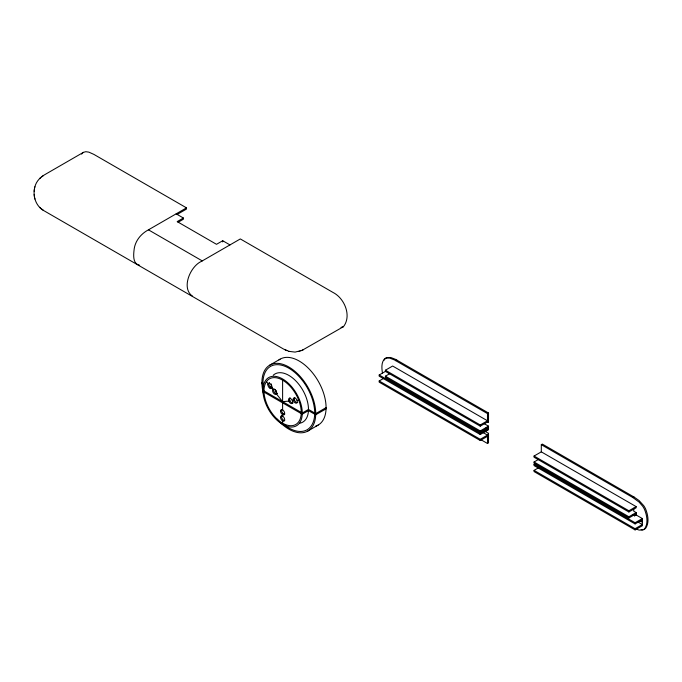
<?xml version="1.0" encoding="UTF-8"?>
<svg xmlns="http://www.w3.org/2000/svg" width="682" height="682" viewBox="0 0 682 682"><rect width="100%" height="100%" fill="white"/><g stroke="black" fill="none" stroke-linecap="round" stroke-linejoin="round"><path stroke-width="1.02" d="M302.279 413.011L302.237 414.468A27.809 16.053 60 0 1 282.612 424.366A27.809 16.053 60 0 1 262.988 391.818L262.954 390.309A27.809 16.053 60 0 1 282.612 378.953A27.809 16.053 60 0 1 302.279 413.011L302.279 414.204L262.954 391.502L262.954 390.309L302.279 413.011L308.486 409.43L315.732 413.607L326.081 407.631A38.056 21.969 60 0 0 308.656 368.493A38.056 21.969 60 0 0 278.938 359.934M262.988 384.35L261.914 383.736L261.914 382.534A38.056 21.969 60 0 1 288.827 367.001A38.056 21.969 60 0 1 315.732 413.607L315.672 415.611A38.056 21.969 60 0 1 280.174 422.499M34.91 186.808C32.327 195.922 35.856 206.637 44.577 211.079L283.652 349.107L289.356 351.469M34.211 191.454L34.407 189.264M34.816 187.158C35.967 181.787 39.94 177.49 44.577 174.78L83.392 152.367L85.804 151.702L88.839 152.129L93.869 154.388L186.501 207.865L186.501 209.059L177.064 214.506M488.517 433.326L487.485 435.125L487.485 443.488L488.517 442.891L488.517 433.326L484.97 431.28M384.196 360.105L385.168 358.723A13.435 7.758 60 0 1 387.146 357.513L390.743 357.496L395.458 359.32L488.517 413.011L488.517 422.576L487.485 421.979L487.485 413.607L394.426 359.925L389.712 358.101L386.106 358.11A13.435 7.758 60 0 0 384.137 359.32C381.102 363.233 381.801 368.715 382.466 373.301M81.61 154.123L82.13 153.416M39.684 178.539L40.545 177.695M41.551 176.877L42.207 176.425M42.702 176.075L43.358 175.615M82.727 152.836L83.392 152.367M302.552 350.088L343.421 326.704C351.912 316.005 344.555 298.17 332.944 292.416L240.32 238.939L201.505 261.342C190.338 266.193 180.807 288.333 192.563 296.193M139.614 265.221C132.18 263.968 133.561 253.84 134.277 248.342C135.641 240.303 141.327 233.559 148.446 229.834L186.501 207.865M178.07 222.289L183.39 219.22L183.39 218.027L177.184 221.607L216.509 244.318L222.724 240.729L229.962 244.915M269.799 365.117L280.149 359.141M269.22 383.105L268.179 383.71L266.483 381.588M269.458 387.743L271.231 386.72M277.463 393.369L276.432 393.966L282.612 401.655L288.793 401.11L289.833 400.505M294.496 400.095L292.382 400.786M283.652 414.085L282.612 414.682L282.612 416.122M283.652 420.3L282.612 420.896L282.612 423.172A26.342 15.209 60 0 0 301.205 413.795L301.239 412.414A26.342 15.209 60 0 0 282.612 380.147A26.342 15.209 60 0 0 263.985 390.905L264.028 392.329A26.342 15.209 60 0 0 282.612 423.172M302.245 414.187L308.486 410.624L315.732 414.801L315.732 413.607M395.773 360.667L396.813 360.07M385.407 370.215L392.644 366.029L487.485 420.777L480.239 424.963L385.407 370.215L385.407 371.409L480.239 426.156L487.485 421.979M484.084 423.599L488.517 426.156L488.517 429.745L480.239 434.528L379.192 376.191L379.192 374.989L385.535 371.332M315.698 414.784L326.081 408.833L326.081 407.631L326.022 409.635A38.056 21.969 60 0 1 315.553 426.207M487.485 427.955L480.239 432.132L385.407 377.385L385.407 376.183L389.933 373.574M487.485 436.318L480.239 440.495L379.192 382.159L379.192 380.965L383.719 378.357M307.855 431.033L318.204 425.057M487.485 413.607L488.517 413.011M385.407 376.183L480.239 430.939L488.517 426.156M379.192 374.989L480.239 433.326L487.485 429.149L485.703 428.125M379.192 380.965L480.239 439.302L487.485 435.125L483.044 432.558M541.303 451.851L534.057 456.036L534.057 457.23L628.889 511.977L636.136 507.8L636.136 506.607L541.303 451.851L541.303 444.681L542.335 444.084L634.038 497.033L639.025 500.511L643.706 505.635A13.435 7.758 60 0 1 645.683 509.13C648.002 515.012 649.443 522.693 645.683 528.252A13.435 7.758 60 0 1 643.706 529.462M636.136 513.776L628.889 517.953L534.057 463.206L534.057 462.012L538.584 459.395M642.342 519.752L635.095 523.929L534.057 465.593L534.057 464.399L535.864 463.351M632.973 514.936L634.584 515.865L636.136 514.97L642.342 518.55L642.342 525.728L635.095 529.905L534.057 471.569L534.057 470.375L538.584 467.758M541.303 444.681L633.007 497.63L634.038 497.033M534.057 456.036L628.889 510.784L636.136 506.607M534.057 462.012L628.889 516.76L636.136 512.583L636.136 514.97M534.057 464.399L635.095 522.736L642.342 518.55M534.057 470.375L635.095 528.712L642.342 524.526L637.909 521.969M343.421 326.704L341.017 327.369M289.006 351.366L295.101 352.1L301.998 350.343M301.282 350.676L303.285 349.747M298.912 351.469L300.071 351.136M297.045 400.368L298.75 400.215M642.913 529.641L641.106 529.641M635.641 528.874L639.068 530.067L642.674 530.059A13.435 7.758 60 0 0 644.643 528.848C648.412 523.29 646.962 515.609 644.643 509.727A13.435 7.758 60 0 0 642.674 506.232L639.068 502.063L633.007 497.63M284.982 349.747L286.986 350.676M176.152 213.841L183.39 218.027M148.446 229.834L202.264 260.908M636.136 512.583L633.723 511.185L633.723 508.32M639.827 520.69L642.487 522.224M481.066 439.779L487.485 443.488M263.448 389.252A36.589 21.125 60 0 1 263.005 385.117L262.954 383.139L261.914 382.534L261.973 384.605A38.056 21.969 60 0 0 263.346 393.352M41.551 208.982L43.358 210.244M39.684 207.319L40.545 208.155M271.768 388.169L272.843 389.507M34.611 197.882L34.91 199.05M34.211 194.396L34.407 196.595M635.095 522.736L635.095 523.929M635.095 528.712L635.095 529.905M634.584 514.671L634.584 515.865M628.889 510.784L628.889 511.977M628.889 516.76L628.889 517.953M487.485 426.753L487.485 430.342M480.239 424.963L480.239 426.156M480.239 430.939L480.239 432.132M480.239 433.326L480.239 434.528M480.239 439.302L480.239 440.495M282.612 380.147L282.612 409.899M222.724 240.729L222.724 241.922M299.748 423.258A27.809 16.053 60 0 0 308.443 410.888L308.486 409.43A27.809 16.053 60 0 0 295.144 380.224A27.809 16.053 60 0 0 273.226 375.245M284.684 420.581A2.924 1.688 60 0 1 282.186 418.757A2.924 1.688 60 0 1 281.854 415.679M284.684 414.358A2.924 1.688 60 0 1 282.186 412.542A2.924 1.688 60 0 1 281.854 409.464M272.476 387.87A2.924 1.688 60 0 1 269.543 386.183A2.924 1.688 60 0 1 269.543 382.807M277.139 393.676A2.924 1.688 60 0 1 274.411 392.312A2.924 1.688 60 0 1 273.883 388.911M297.753 402.465A2.924 1.688 60 0 1 294.82 400.777A2.924 1.688 60 0 1 294.82 397.393M293.09 402.883A2.924 1.688 60 0 1 290.157 401.195A2.924 1.688 60 0 1 290.157 397.811M283.874 414.392A26.342 15.209 60 0 1 282.732 413.232M271.265 388.152A26.342 15.209 60 0 1 271.385 384M283.772 424.46A36.589 21.125 60 0 0 314.641 414.937L314.7 413.011A36.589 21.125 60 0 0 288.827 368.195A36.589 21.125 60 0 0 262.954 383.139M278.529 420.837A38.056 21.969 60 0 1 276.926 419.072M276.764 394.102A36.589 21.125 60 0 1 275.272 389.729M289.552 398.279L289.125 398.407A2.924 1.688 60 0 0 289.884 402.781A2.924 1.688 60 0 0 292.655 401.928A2.924 1.688 60 0 0 289.552 398.279M276.099 390.888L275.673 390.266A2.924 1.688 60 0 0 272.578 390.343A2.924 1.688 60 0 0 275.349 394.392A2.924 1.688 60 0 0 276.099 390.888M280.541 417.316A2.924 1.688 60 0 0 283.652 421.178A2.924 1.688 60 0 0 283.652 417.034A2.924 1.688 60 0 0 280.541 417.316M280.541 411.093A2.924 1.688 60 0 0 283.652 414.963A2.924 1.688 60 0 0 283.652 410.82A2.924 1.688 60 0 0 280.541 411.093M267.907 384.742A2.924 1.688 60 0 0 271.01 388.604A2.924 1.688 60 0 0 271.01 384.46A2.924 1.688 60 0 0 267.907 384.742M293.183 399.337A2.924 1.688 60 0 0 296.286 403.198A2.924 1.688 60 0 0 296.286 399.055A2.924 1.688 60 0 0 293.183 399.337"/></g></svg>
